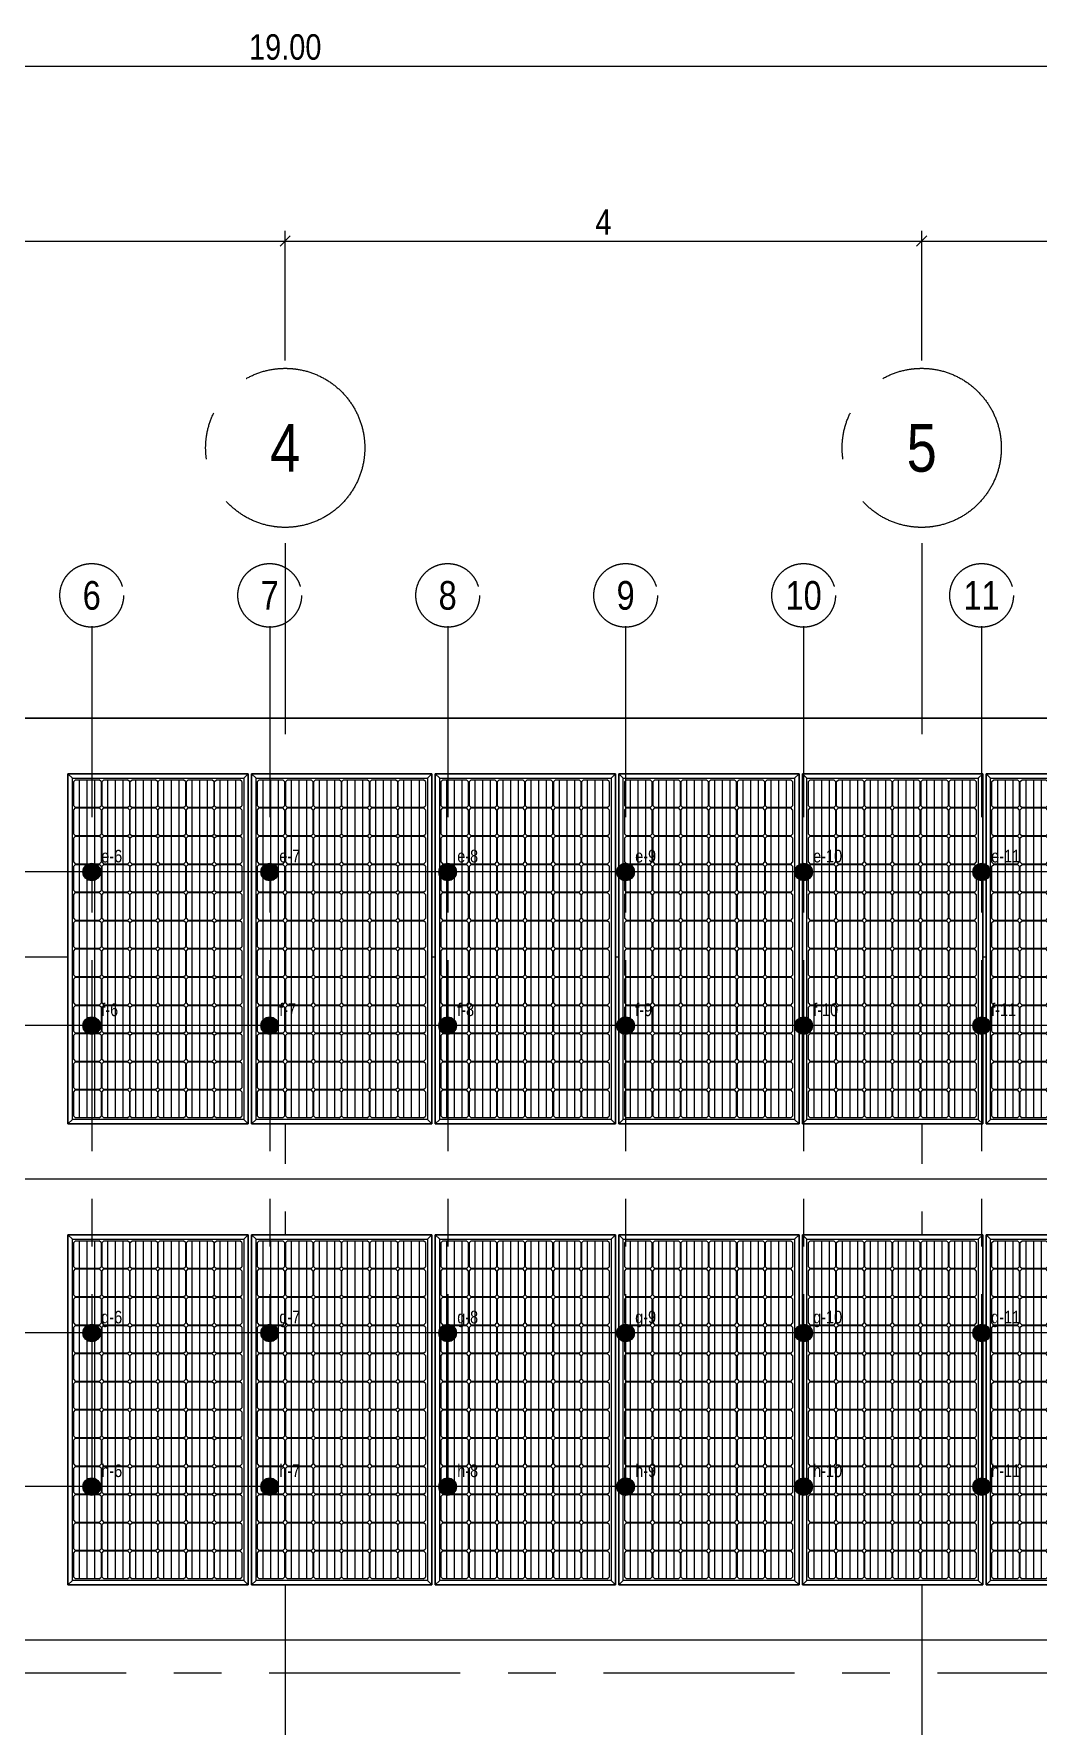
# Model space of a CAD drawing. Header units: millimetres. Extents: x -4302 to 21351, y -2227 to 20302.
# Drawn here: x 7920 to 14232, y 9665 to 20302 of the extents above; entities that cross this region are included whole.
import ezdxf
from ezdxf.enums import TextEntityAlignment as Align

# ---------------------------------------------------------------- set-up
doc = ezdxf.new("R2010")
doc.units = ezdxf.units.MM
doc.header["$LTSCALE"] = 100
doc.linetypes.add('CENTER', pattern=[21, 12, -3, 3, -3])
for name, color, linetype in [('G-ANNO-DIMS', 3, 'Continuous'), ('G-ANNO-TEXT', 7, 'Continuous'), ('G-GRID', 8, 'CENTER'), ('P-FOOT-HATC-N', 250, 'Continuous'), ('P-FOOT-N', 250, 'Continuous'), ('P-MODL-N', 150, 'Continuous'), ('P-RAIL-N', 2, 'Continuous'), ('S-ROOF-OTLN-E', 7, 'Continuous'), ('S-ROOF-PURL-E', 30, 'Continuous')]:
    doc.layers.add(name, color=color, linetype=linetype)
doc.styles.add('CORDIA', font='cordia.shx', dxfattribs={"width": 0.85})
doc.dimstyles.new('TC_160', dxfattribs={"dimtxt": 160, "dimasz": 96, "dimexe": 64, "dimexo": 0, "dimgap": 40, "dimtad": 1, "dimlfac": 0.001, "dimzin": 0, "dimdsep": 46, "dimtxsty": 'CORDIA', "dimtsz": 64, "dimcen": 0, "dimdle": 64, "dimadec": 0, "dimazin": 0, "dimtfac": 1, "dimtmove": 0, "dimatfit": 3, "dimfxl": 1, "dimtzin": 0, "dimarcsym": 0})
doc.dimstyles.new('TC_160_Z', dxfattribs={"dimtxt": 160, "dimasz": 96, "dimexe": 64, "dimexo": 0, "dimgap": 40, "dimtad": 1, "dimlfac": 0.001, "dimdsep": 46, "dimtxsty": 'CORDIA', "dimtsz": 64, "dimcen": 0, "dimdle": 64, "dimadec": 0, "dimazin": 0, "dimtfac": 1, "dimtmove": 0, "dimatfit": 3, "dimfxl": 1, "dimtzin": 0, "dimarcsym": 0})

# ---------------------------------------------------------------- blocks, each defined once
blk = doc.blocks.new('TK_MODULE_PLAN')
for p, q in [((0, 0), (0, 1956)), ((0, 1956), (992, 1956)), ((25, 1931), (0, 1956)), ((967, 1931), (992, 1956)), ((992, 1956), (992, 0)), ((25, 25), (25, 1931)), ((25, 1931), (967, 1931)), ((45.98, 1922.32), (35.98, 1912.32)), ((35.98, 1776.62), (35.98, 1912.32)), ((45.98, 1922.32), (175.59, 1922.32)), ((69.28, 1922.32), (69.28, 1766.62)), ((111.98, 1922.32), (111.98, 1766.62)), ((153.93, 1922.32), (153.93, 1766.62)), ((185.59, 1912.32), (175.59, 1922.32)), ((185.59, 1912.32), (185.59, 1776.62)), ((200.16, 1922.32), (190.16, 1912.32)), ((190.16, 1776.62), (190.16, 1912.32)), ((200.16, 1922.32), (329.77, 1922.32)), ((223.47, 1922.32), (223.47, 1766.62)), ((266.16, 1922.32), (266.16, 1766.62)), ((308.11, 1922.32), (308.11, 1766.62)), ((339.77, 1912.32), (329.77, 1922.32)), ((339.77, 1912.32), (339.77, 1776.62)), ((355.91, 1922.32), (345.91, 1912.32)), ((345.91, 1776.62), (345.91, 1912.32)), ((355.91, 1922.32), (485.53, 1922.32)), ((379.22, 1922.32), (379.22, 1766.62)), ((421.92, 1922.32), (421.92, 1766.62)), ((463.86, 1922.32), (463.86, 1766.62)), ((495.53, 1912.32), (485.53, 1922.32)), ((495.53, 1912.32), (495.53, 1776.62)), ((509.75, 1922.32), (499.75, 1912.32)), ((499.75, 1776.62), (499.75, 1912.32)), ((509.75, 1922.32), (639.36, 1922.32)), ((533.06, 1922.32), (533.06, 1766.62)), ((575.75, 1922.32), (575.75, 1766.62)), ((617.7, 1922.32), (617.7, 1766.62)), ((649.36, 1912.32), (639.36, 1922.32)), ((649.36, 1912.32), (649.36, 1776.62)), ((663.94, 1922.32), (653.94, 1912.32)), ((653.94, 1776.62), (653.94, 1912.32)), ((663.94, 1922.32), (793.55, 1922.32)), ((687.24, 1922.32), (687.24, 1766.62)), ((729.94, 1922.32), (729.94, 1766.62)), ((771.89, 1922.32), (771.89, 1766.62)), ((803.55, 1912.32), (793.55, 1922.32)), ((803.55, 1912.32), (803.55, 1776.62)), ((819.69, 1922.32), (809.69, 1912.32)), ((809.69, 1776.62), (809.69, 1912.32)), ((819.69, 1922.32), (949.3, 1922.32)), ((842.99, 1922.32), (842.99, 1766.62)), ((885.69, 1922.32), (885.69, 1766.62)), ((927.64, 1922.32), (927.64, 1766.62)), ((959.3, 1912.32), (949.3, 1922.32)), ((959.3, 1912.32), (959.3, 1776.62)), ((967, 1931), (967, 25)), ((35.98, 1776.62), (45.98, 1766.62)), ((185.59, 1776.62), (175.59, 1766.62)), ((190.16, 1776.62), (200.16, 1766.62)), ((339.77, 1776.62), (329.77, 1766.62)), ((345.91, 1776.62), (355.91, 1766.62)), ((495.53, 1776.62), (485.53, 1766.62)), ((499.75, 1776.62), (509.75, 1766.62)), ((649.36, 1776.62), (639.36, 1766.62)), ((653.94, 1776.62), (663.94, 1766.62)), ((803.55, 1776.62), (793.55, 1766.62)), ((809.69, 1776.62), (819.69, 1766.62)), ((959.3, 1776.62), (949.3, 1766.62)), ((45.98, 1764.76), (35.98, 1754.76)), ((35.98, 1619.05), (35.98, 1754.76)), ((175.59, 1766.62), (45.98, 1766.62)), ((45.98, 1764.76), (175.59, 1764.76)), ((69.28, 1764.76), (69.28, 1609.05)), ((111.98, 1764.76), (111.98, 1609.05)), ((153.93, 1764.76), (153.93, 1609.05)), ((185.59, 1754.76), (175.59, 1764.76)), ((185.59, 1754.76), (185.59, 1619.05)), ((200.16, 1764.76), (190.16, 1754.76)), ((190.16, 1619.05), (190.16, 1754.76)), ((329.77, 1766.62), (200.16, 1766.62)), ((200.16, 1764.76), (329.77, 1764.76)), ((223.47, 1764.76), (223.47, 1609.05)), ((266.16, 1764.76), (266.16, 1609.05)), ((308.11, 1764.76), (308.11, 1609.05)), ((339.77, 1754.76), (329.77, 1764.76)), ((339.77, 1754.76), (339.77, 1619.05)), ((355.91, 1764.76), (345.91, 1754.76)), ((345.91, 1619.05), (345.91, 1754.76)), ((485.53, 1766.62), (355.91, 1766.62)), ((355.91, 1764.76), (485.53, 1764.76)), ((379.22, 1764.76), (379.22, 1609.05)), ((421.92, 1764.76), (421.92, 1609.05)), ((463.86, 1764.76), (463.86, 1609.05)), ((495.53, 1754.76), (485.53, 1764.76)), ((495.53, 1754.76), (495.53, 1619.05)), ((509.75, 1764.76), (499.75, 1754.76)), ((499.75, 1619.05), (499.75, 1754.76)), ((639.36, 1766.62), (509.75, 1766.62)), ((509.75, 1764.76), (639.36, 1764.76)), ((533.06, 1764.76), (533.06, 1609.05)), ((575.75, 1764.76), (575.75, 1609.05)), ((617.7, 1764.76), (617.7, 1609.05)), ((649.36, 1754.76), (639.36, 1764.76)), ((649.36, 1754.76), (649.36, 1619.05)), ((663.94, 1764.76), (653.94, 1754.76)), ((653.94, 1619.05), (653.94, 1754.76)), ((793.55, 1766.62), (663.94, 1766.62)), ((663.94, 1764.76), (793.55, 1764.76)), ((687.24, 1764.76), (687.24, 1609.05)), ((729.94, 1764.76), (729.94, 1609.05)), ((771.89, 1764.76), (771.89, 1609.05)), ((803.55, 1754.76), (793.55, 1764.76)), ((803.55, 1754.76), (803.55, 1619.05)), ((819.69, 1764.76), (809.69, 1754.76)), ((809.69, 1619.05), (809.69, 1754.76)), ((949.3, 1766.62), (819.69, 1766.62)), ((819.69, 1764.76), (949.3, 1764.76)), ((842.99, 1764.76), (842.99, 1609.05)), ((885.69, 1764.76), (885.69, 1609.05)), ((927.64, 1764.76), (927.64, 1609.05)), ((959.3, 1754.76), (949.3, 1764.76)), ((959.3, 1754.76), (959.3, 1619.05)), ((35.98, 1619.05), (45.98, 1609.05)), ((45.98, 1607.19), (35.98, 1597.19)), ((35.98, 1461.49), (35.98, 1597.19)), ((175.59, 1609.05), (45.98, 1609.05)), ((45.98, 1607.19), (175.59, 1607.19)), ((69.28, 1607.19), (69.28, 1451.49)), ((111.98, 1607.19), (111.98, 1451.49)), ((153.93, 1607.19), (153.93, 1451.49)), ((185.59, 1619.05), (175.59, 1609.05)), ((185.59, 1597.19), (175.59, 1607.19)), ((185.59, 1597.19), (185.59, 1461.49)), ((190.16, 1619.05), (200.16, 1609.05)), ((200.16, 1607.19), (190.16, 1597.19)), ((190.16, 1461.49), (190.16, 1597.19)), ((329.77, 1609.05), (200.16, 1609.05)), ((200.16, 1607.19), (329.77, 1607.19)), ((223.47, 1607.19), (223.47, 1451.49)), ((266.16, 1607.19), (266.16, 1451.49)), ((308.11, 1607.19), (308.11, 1451.49)), ((339.77, 1619.05), (329.77, 1609.05)), ((339.77, 1597.19), (329.77, 1607.19)), ((339.77, 1597.19), (339.77, 1461.49)), ((345.91, 1619.05), (355.91, 1609.05)), ((355.91, 1607.19), (345.91, 1597.19)), ((345.91, 1461.49), (345.91, 1597.19)), ((485.53, 1609.05), (355.91, 1609.05)), ((355.91, 1607.19), (485.53, 1607.19)), ((379.22, 1607.19), (379.22, 1451.49)), ((421.92, 1607.19), (421.92, 1451.49)), ((463.86, 1607.19), (463.86, 1451.49)), ((495.53, 1619.05), (485.53, 1609.05)), ((495.53, 1597.19), (485.53, 1607.19)), ((495.53, 1597.19), (495.53, 1461.49)), ((499.75, 1619.05), (509.75, 1609.05)), ((509.75, 1607.19), (499.75, 1597.19)), ((499.75, 1461.49), (499.75, 1597.19)), ((639.36, 1609.05), (509.75, 1609.05)), ((509.75, 1607.19), (639.36, 1607.19)), ((533.06, 1607.19), (533.06, 1451.49)), ((575.75, 1607.19), (575.75, 1451.49)), ((617.7, 1607.19), (617.7, 1451.49)), ((649.36, 1619.05), (639.36, 1609.05)), ((649.36, 1597.19), (639.36, 1607.19)), ((649.36, 1597.19), (649.36, 1461.49)), ((653.94, 1619.05), (663.94, 1609.05)), ((663.94, 1607.19), (653.94, 1597.19)), ((653.94, 1461.49), (653.94, 1597.19)), ((793.55, 1609.05), (663.94, 1609.05)), ((663.94, 1607.19), (793.55, 1607.19)), ((687.24, 1607.19), (687.24, 1451.49)), ((729.94, 1607.19), (729.94, 1451.49)), ((771.89, 1607.19), (771.89, 1451.49)), ((803.55, 1619.05), (793.55, 1609.05)), ((803.55, 1597.19), (793.55, 1607.19)), ((803.55, 1597.19), (803.55, 1461.49)), ((809.69, 1619.05), (819.69, 1609.05)), ((819.69, 1607.19), (809.69, 1597.19)), ((809.69, 1461.49), (809.69, 1597.19)), ((949.3, 1609.05), (819.69, 1609.05)), ((819.69, 1607.19), (949.3, 1607.19)), ((842.99, 1607.19), (842.99, 1451.49)), ((885.69, 1607.19), (885.69, 1451.49)), ((927.64, 1607.19), (927.64, 1451.49)), ((959.3, 1619.05), (949.3, 1609.05)), ((959.3, 1597.19), (949.3, 1607.19)), ((959.3, 1597.19), (959.3, 1461.49)), ((35.98, 1461.49), (45.98, 1451.49)), ((45.98, 1449.62), (35.98, 1439.62)), ((35.98, 1303.92), (35.98, 1439.62)), ((175.59, 1451.49), (45.98, 1451.49)), ((45.98, 1449.62), (175.59, 1449.62)), ((69.28, 1449.62), (69.28, 1293.92)), ((111.98, 1449.62), (111.98, 1293.92)), ((153.93, 1449.62), (153.93, 1293.92)), ((185.59, 1461.49), (175.59, 1451.49)), ((185.59, 1439.62), (175.59, 1449.62)), ((185.59, 1439.62), (185.59, 1303.92)), ((190.16, 1461.49), (200.16, 1451.49)), ((200.16, 1449.62), (190.16, 1439.62)), ((190.16, 1303.92), (190.16, 1439.62)), ((329.77, 1451.49), (200.16, 1451.49)), ((200.16, 1449.62), (329.77, 1449.62)), ((223.47, 1449.62), (223.47, 1293.92)), ((266.16, 1449.62), (266.16, 1293.92)), ((308.11, 1449.62), (308.11, 1293.92)), ((339.77, 1461.49), (329.77, 1451.49)), ((339.77, 1439.62), (329.77, 1449.62)), ((339.77, 1439.62), (339.77, 1303.92)), ((345.91, 1461.49), (355.91, 1451.49)), ((355.91, 1449.62), (345.91, 1439.62)), ((345.91, 1303.92), (345.91, 1439.62)), ((485.53, 1451.49), (355.91, 1451.49)), ((355.91, 1449.62), (485.53, 1449.62)), ((379.22, 1449.62), (379.22, 1293.92)), ((421.92, 1449.62), (421.92, 1293.92)), ((463.86, 1449.62), (463.86, 1293.92)), ((495.53, 1461.49), (485.53, 1451.49)), ((495.53, 1439.62), (485.53, 1449.62)), ((495.53, 1439.62), (495.53, 1303.92)), ((499.75, 1461.49), (509.75, 1451.49)), ((509.75, 1449.62), (499.75, 1439.62)), ((499.75, 1303.92), (499.75, 1439.62)), ((639.36, 1451.49), (509.75, 1451.49)), ((509.75, 1449.62), (639.36, 1449.62)), ((533.06, 1449.62), (533.06, 1293.92)), ((575.75, 1449.62), (575.75, 1293.92)), ((617.7, 1449.62), (617.7, 1293.92)), ((649.36, 1461.49), (639.36, 1451.49)), ((649.36, 1439.62), (639.36, 1449.62)), ((649.36, 1439.62), (649.36, 1303.92)), ((653.94, 1461.49), (663.94, 1451.49)), ((663.94, 1449.62), (653.94, 1439.62)), ((653.94, 1303.92), (653.94, 1439.62)), ((793.55, 1451.49), (663.94, 1451.49)), ((663.94, 1449.62), (793.55, 1449.62)), ((687.24, 1449.62), (687.24, 1293.92)), ((729.94, 1449.62), (729.94, 1293.92)), ((771.89, 1449.62), (771.89, 1293.92)), ((803.55, 1461.49), (793.55, 1451.49)), ((803.55, 1439.62), (793.55, 1449.62)), ((803.55, 1439.62), (803.55, 1303.92)), ((809.69, 1461.49), (819.69, 1451.49)), ((819.69, 1449.62), (809.69, 1439.62)), ((809.69, 1303.92), (809.69, 1439.62)), ((949.3, 1451.49), (819.69, 1451.49)), ((819.69, 1449.62), (949.3, 1449.62)), ((842.99, 1449.62), (842.99, 1293.92)), ((885.69, 1449.62), (885.69, 1293.92)), ((927.64, 1449.62), (927.64, 1293.92)), ((959.3, 1461.49), (949.3, 1451.49)), ((959.3, 1439.62), (949.3, 1449.62)), ((959.3, 1439.62), (959.3, 1303.92)), ((35.98, 1303.92), (45.98, 1293.92)), ((185.59, 1303.92), (175.59, 1293.92)), ((190.16, 1303.92), (200.16, 1293.92)), ((339.77, 1303.92), (329.77, 1293.92)), ((345.91, 1303.92), (355.91, 1293.92)), ((495.53, 1303.92), (485.53, 1293.92)), ((499.75, 1303.92), (509.75, 1293.92)), ((649.36, 1303.92), (639.36, 1293.92)), ((653.94, 1303.92), (663.94, 1293.92)), ((803.55, 1303.92), (793.55, 1293.92)), ((809.69, 1303.92), (819.69, 1293.92)), ((959.3, 1303.92), (949.3, 1293.92)), ((45.98, 1292.06), (35.98, 1282.06)), ((35.98, 1146.35), (35.98, 1282.06)), ((175.59, 1293.92), (45.98, 1293.92)), ((45.98, 1292.06), (175.59, 1292.06)), ((69.28, 1292.06), (69.28, 1136.35)), ((111.98, 1292.06), (111.98, 1136.35)), ((153.93, 1292.06), (153.93, 1136.35)), ((185.59, 1282.06), (175.59, 1292.06)), ((185.59, 1282.06), (185.59, 1146.35)), ((200.16, 1292.06), (190.16, 1282.06)), ((190.16, 1146.35), (190.16, 1282.06)), ((329.77, 1293.92), (200.16, 1293.92)), ((200.16, 1292.06), (329.77, 1292.06)), ((223.47, 1292.06), (223.47, 1136.35)), ((266.16, 1292.06), (266.16, 1136.35)), ((308.11, 1292.06), (308.11, 1136.35)), ((339.77, 1282.06), (329.77, 1292.06)), ((339.77, 1282.06), (339.77, 1146.35)), ((355.91, 1292.06), (345.91, 1282.06)), ((345.91, 1146.35), (345.91, 1282.06)), ((485.53, 1293.92), (355.91, 1293.92)), ((355.91, 1292.06), (485.53, 1292.06)), ((379.22, 1292.06), (379.22, 1136.35)), ((421.92, 1292.06), (421.92, 1136.35)), ((463.86, 1292.06), (463.86, 1136.35)), ((495.53, 1282.06), (485.53, 1292.06)), ((495.53, 1282.06), (495.53, 1146.35)), ((509.75, 1292.06), (499.75, 1282.06)), ((499.75, 1146.35), (499.75, 1282.06)), ((639.36, 1293.92), (509.75, 1293.92)), ((509.75, 1292.06), (639.36, 1292.06)), ((533.06, 1292.06), (533.06, 1136.35)), ((575.75, 1292.06), (575.75, 1136.35)), ((617.7, 1292.06), (617.7, 1136.35)), ((649.36, 1282.06), (639.36, 1292.06)), ((649.36, 1282.06), (649.36, 1146.35)), ((663.94, 1292.06), (653.94, 1282.06)), ((653.94, 1146.35), (653.94, 1282.06)), ((793.55, 1293.92), (663.94, 1293.92)), ((663.94, 1292.06), (793.55, 1292.06)), ((687.24, 1292.06), (687.24, 1136.35)), ((729.94, 1292.06), (729.94, 1136.35)), ((771.89, 1292.06), (771.89, 1136.35)), ((803.55, 1282.06), (793.55, 1292.06)), ((803.55, 1282.06), (803.55, 1146.35)), ((819.69, 1292.06), (809.69, 1282.06)), ((809.69, 1146.35), (809.69, 1282.06)), ((949.3, 1293.92), (819.69, 1293.92)), ((819.69, 1292.06), (949.3, 1292.06)), ((842.99, 1292.06), (842.99, 1136.35)), ((885.69, 1292.06), (885.69, 1136.35)), ((927.64, 1292.06), (927.64, 1136.35)), ((959.3, 1282.06), (949.3, 1292.06)), ((959.3, 1282.06), (959.3, 1146.35)), ((35.98, 1146.35), (45.98, 1136.35)), ((45.98, 1134.49), (35.98, 1124.49)), ((35.98, 988.79), (35.98, 1124.49)), ((175.59, 1136.35), (45.98, 1136.35)), ((45.98, 1134.49), (175.59, 1134.49)), ((69.28, 1134.49), (69.28, 978.79)), ((111.98, 1134.49), (111.98, 978.79)), ((153.93, 1134.49), (153.93, 978.79)), ((185.59, 1146.35), (175.59, 1136.35)), ((185.59, 1124.49), (175.59, 1134.49)), ((185.59, 1124.49), (185.59, 988.79)), ((190.16, 1146.35), (200.16, 1136.35)), ((200.16, 1134.49), (190.16, 1124.49)), ((190.16, 988.79), (190.16, 1124.49)), ((329.77, 1136.35), (200.16, 1136.35)), ((200.16, 1134.49), (329.77, 1134.49)), ((223.47, 1134.49), (223.47, 978.79)), ((266.16, 1134.49), (266.16, 978.79)), ((308.11, 1134.49), (308.11, 978.79)), ((339.77, 1146.35), (329.77, 1136.35)), ((339.77, 1124.49), (329.77, 1134.49)), ((339.77, 1124.49), (339.77, 988.79)), ((345.91, 1146.35), (355.91, 1136.35)), ((355.91, 1134.49), (345.91, 1124.49)), ((345.91, 988.79), (345.91, 1124.49)), ((485.53, 1136.35), (355.91, 1136.35)), ((355.91, 1134.49), (485.53, 1134.49)), ((379.22, 1134.49), (379.22, 978.79)), ((421.92, 1134.49), (421.92, 978.79)), ((463.86, 1134.49), (463.86, 978.79)), ((495.53, 1146.35), (485.53, 1136.35)), ((495.53, 1124.49), (485.53, 1134.49)), ((495.53, 1124.49), (495.53, 988.79)), ((499.75, 1146.35), (509.75, 1136.35)), ((509.75, 1134.49), (499.75, 1124.49)), ((499.75, 988.79), (499.75, 1124.49)), ((639.36, 1136.35), (509.75, 1136.35)), ((509.75, 1134.49), (639.36, 1134.49)), ((533.06, 1134.49), (533.06, 978.79)), ((575.75, 1134.49), (575.75, 978.79)), ((617.7, 1134.49), (617.7, 978.79)), ((649.36, 1146.35), (639.36, 1136.35)), ((649.36, 1124.49), (639.36, 1134.49)), ((649.36, 1124.49), (649.36, 988.79)), ((653.94, 1146.35), (663.94, 1136.35)), ((663.94, 1134.49), (653.94, 1124.49)), ((653.94, 988.79), (653.94, 1124.49)), ((793.55, 1136.35), (663.94, 1136.35)), ((663.94, 1134.49), (793.55, 1134.49)), ((687.24, 1134.49), (687.24, 978.79)), ((729.94, 1134.49), (729.94, 978.79)), ((771.89, 1134.49), (771.89, 978.79)), ((803.55, 1146.35), (793.55, 1136.35)), ((803.55, 1124.49), (793.55, 1134.49)), ((803.55, 1124.49), (803.55, 988.79)), ((809.69, 1146.35), (819.69, 1136.35)), ((819.69, 1134.49), (809.69, 1124.49)), ((809.69, 988.79), (809.69, 1124.49)), ((949.3, 1136.35), (819.69, 1136.35)), ((819.69, 1134.49), (949.3, 1134.49)), ((842.99, 1134.49), (842.99, 978.79)), ((885.69, 1134.49), (885.69, 978.79)), ((927.64, 1134.49), (927.64, 978.79)), ((959.3, 1146.35), (949.3, 1136.35)), ((959.3, 1124.49), (949.3, 1134.49)), ((959.3, 1124.49), (959.3, 988.79)), ((35.98, 988.79), (45.98, 978.79)), ((45.98, 976.93), (35.98, 966.93)), ((35.98, 831.22), (35.98, 966.93)), ((175.59, 978.79), (45.98, 978.79)), ((45.98, 976.93), (175.59, 976.93)), ((69.28, 976.93), (69.28, 821.22)), ((111.98, 976.93), (111.98, 821.22)), ((153.93, 976.93), (153.93, 821.22)), ((185.59, 988.79), (175.59, 978.79)), ((185.59, 966.93), (175.59, 976.93)), ((185.59, 966.93), (185.59, 831.22)), ((190.16, 988.79), (200.16, 978.79)), ((200.16, 976.93), (190.16, 966.93)), ((190.16, 831.22), (190.16, 966.93)), ((329.77, 978.79), (200.16, 978.79)), ((200.16, 976.93), (329.77, 976.93)), ((223.47, 976.93), (223.47, 821.22)), ((266.16, 976.93), (266.16, 821.22)), ((308.11, 976.93), (308.11, 821.22)), ((339.77, 988.79), (329.77, 978.79)), ((339.77, 966.93), (329.77, 976.93)), ((339.77, 966.93), (339.77, 831.22)), ((345.91, 988.79), (355.91, 978.79)), ((355.91, 976.93), (345.91, 966.93)), ((345.91, 831.22), (345.91, 966.93)), ((485.53, 978.79), (355.91, 978.79)), ((355.91, 976.93), (485.53, 976.93)), ((379.22, 976.93), (379.22, 821.22)), ((421.92, 976.93), (421.92, 821.22)), ((463.86, 976.93), (463.86, 821.22)), ((495.53, 988.79), (485.53, 978.79)), ((495.53, 966.93), (485.53, 976.93)), ((495.53, 966.93), (495.53, 831.22)), ((499.75, 988.79), (509.75, 978.79)), ((509.75, 976.93), (499.75, 966.93)), ((499.75, 831.22), (499.75, 966.93)), ((639.36, 978.79), (509.75, 978.79)), ((509.75, 976.93), (639.36, 976.93)), ((533.06, 976.93), (533.06, 821.22)), ((575.75, 976.93), (575.75, 821.22)), ((617.7, 976.93), (617.7, 821.22)), ((649.36, 988.79), (639.36, 978.79)), ((649.36, 966.93), (639.36, 976.93)), ((649.36, 966.93), (649.36, 831.22)), ((653.94, 988.79), (663.94, 978.79)), ((663.94, 976.93), (653.94, 966.93)), ((653.94, 831.22), (653.94, 966.93)), ((793.55, 978.79), (663.94, 978.79)), ((663.94, 976.93), (793.55, 976.93)), ((687.24, 976.93), (687.24, 821.22)), ((729.94, 976.93), (729.94, 821.22)), ((771.89, 976.93), (771.89, 821.22)), ((803.55, 988.79), (793.55, 978.79)), ((803.55, 966.93), (793.55, 976.93)), ((803.55, 966.93), (803.55, 831.22)), ((809.69, 988.79), (819.69, 978.79)), ((819.69, 976.93), (809.69, 966.93)), ((809.69, 831.22), (809.69, 966.93)), ((949.3, 978.79), (819.69, 978.79)), ((819.69, 976.93), (949.3, 976.93)), ((842.99, 976.93), (842.99, 821.22)), ((885.69, 976.93), (885.69, 821.22)), ((927.64, 976.93), (927.64, 821.22)), ((959.3, 988.79), (949.3, 978.79)), ((959.3, 966.93), (949.3, 976.93)), ((959.3, 966.93), (959.3, 831.22)), ((35.98, 831.22), (45.98, 821.22)), ((45.98, 819.36), (35.98, 809.36)), ((35.98, 673.66), (35.98, 809.36)), ((175.59, 821.22), (45.98, 821.22)), ((45.98, 819.36), (175.59, 819.36)), ((69.28, 819.36), (69.28, 663.66)), ((111.98, 819.36), (111.98, 663.66)), ((153.93, 819.36), (153.93, 663.66)), ((185.59, 831.22), (175.59, 821.22)), ((185.59, 809.36), (175.59, 819.36)), ((185.59, 809.36), (185.59, 673.66)), ((190.16, 831.22), (200.16, 821.22)), ((200.16, 819.36), (190.16, 809.36)), ((190.16, 673.66), (190.16, 809.36)), ((329.77, 821.22), (200.16, 821.22)), ((200.16, 819.36), (329.77, 819.36)), ((223.47, 819.36), (223.47, 663.66)), ((266.16, 819.36), (266.16, 663.66)), ((308.11, 819.36), (308.11, 663.66)), ((339.77, 831.22), (329.77, 821.22)), ((339.77, 809.36), (329.77, 819.36)), ((339.77, 809.36), (339.77, 673.66)), ((345.91, 831.22), (355.91, 821.22)), ((355.91, 819.36), (345.91, 809.36)), ((345.91, 673.66), (345.91, 809.36)), ((485.53, 821.22), (355.91, 821.22)), ((355.91, 819.36), (485.53, 819.36)), ((379.22, 819.36), (379.22, 663.66)), ((421.92, 819.36), (421.92, 663.66)), ((463.86, 819.36), (463.86, 663.66)), ((495.53, 831.22), (485.53, 821.22)), ((495.53, 809.36), (485.53, 819.36)), ((495.53, 809.36), (495.53, 673.66)), ((499.75, 831.22), (509.75, 821.22)), ((509.75, 819.36), (499.75, 809.36)), ((499.75, 673.66), (499.75, 809.36)), ((639.36, 821.22), (509.75, 821.22)), ((509.75, 819.36), (639.36, 819.36)), ((533.06, 819.36), (533.06, 663.66)), ((575.75, 819.36), (575.75, 663.66)), ((617.7, 819.36), (617.7, 663.66)), ((649.36, 831.22), (639.36, 821.22)), ((649.36, 809.36), (639.36, 819.36)), ((649.36, 809.36), (649.36, 673.66)), ((653.94, 831.22), (663.94, 821.22)), ((663.94, 819.36), (653.94, 809.36)), ((653.94, 673.66), (653.94, 809.36)), ((793.55, 821.22), (663.94, 821.22)), ((663.94, 819.36), (793.55, 819.36)), ((687.24, 819.36), (687.24, 663.66)), ((729.94, 819.36), (729.94, 663.66)), ((771.89, 819.36), (771.89, 663.66)), ((803.55, 831.22), (793.55, 821.22)), ((803.55, 809.36), (793.55, 819.36)), ((803.55, 809.36), (803.55, 673.66)), ((809.69, 831.22), (819.69, 821.22)), ((819.69, 819.36), (809.69, 809.36)), ((809.69, 673.66), (809.69, 809.36)), ((949.3, 821.22), (819.69, 821.22)), ((819.69, 819.36), (949.3, 819.36)), ((842.99, 819.36), (842.99, 663.66)), ((885.69, 819.36), (885.69, 663.66)), ((927.64, 819.36), (927.64, 663.66)), ((959.3, 831.22), (949.3, 821.22)), ((959.3, 809.36), (949.3, 819.36)), ((959.3, 809.36), (959.3, 673.66)), ((35.98, 673.66), (45.98, 663.66)), ((45.98, 661.79), (35.98, 651.79)), ((35.98, 516.09), (35.98, 651.79)), ((175.59, 663.66), (45.98, 663.66)), ((45.98, 661.79), (175.59, 661.79)), ((69.28, 661.79), (69.28, 506.09)), ((111.98, 661.79), (111.98, 506.09)), ((153.93, 661.79), (153.93, 506.09)), ((185.59, 673.66), (175.59, 663.66)), ((185.59, 651.79), (175.59, 661.79)), ((185.59, 651.79), (185.59, 516.09)), ((190.16, 673.66), (200.16, 663.66)), ((200.16, 661.79), (190.16, 651.79)), ((190.16, 516.09), (190.16, 651.79)), ((329.77, 663.66), (200.16, 663.66)), ((200.16, 661.79), (329.77, 661.79)), ((223.47, 661.79), (223.47, 506.09)), ((266.16, 661.79), (266.16, 506.09)), ((308.11, 661.79), (308.11, 506.09)), ((339.77, 673.66), (329.77, 663.66)), ((339.77, 651.79), (329.77, 661.79)), ((339.77, 651.79), (339.77, 516.09)), ((345.91, 673.66), (355.91, 663.66)), ((355.91, 661.79), (345.91, 651.79)), ((345.91, 516.09), (345.91, 651.79)), ((485.53, 663.66), (355.91, 663.66)), ((355.91, 661.79), (485.53, 661.79)), ((379.22, 661.79), (379.22, 506.09)), ((421.92, 661.79), (421.92, 506.09)), ((463.86, 661.79), (463.86, 506.09)), ((495.53, 673.66), (485.53, 663.66)), ((495.53, 651.79), (485.53, 661.79)), ((495.53, 651.79), (495.53, 516.09)), ((499.75, 673.66), (509.75, 663.66)), ((509.75, 661.79), (499.75, 651.79)), ((499.75, 516.09), (499.75, 651.79)), ((639.36, 663.66), (509.75, 663.66)), ((509.75, 661.79), (639.36, 661.79)), ((533.06, 661.79), (533.06, 506.09)), ((575.75, 661.79), (575.75, 506.09)), ((617.7, 661.79), (617.7, 506.09)), ((649.36, 673.66), (639.36, 663.66)), ((649.36, 651.79), (639.36, 661.79)), ((649.36, 651.79), (649.36, 516.09)), ((653.94, 673.66), (663.94, 663.66)), ((663.94, 661.79), (653.94, 651.79)), ((653.94, 516.09), (653.94, 651.79)), ((793.55, 663.66), (663.94, 663.66)), ((663.94, 661.79), (793.55, 661.79)), ((687.24, 661.79), (687.24, 506.09)), ((729.94, 661.79), (729.94, 506.09)), ((771.89, 661.79), (771.89, 506.09)), ((803.55, 673.66), (793.55, 663.66)), ((803.55, 651.79), (793.55, 661.79)), ((803.55, 651.79), (803.55, 516.09)), ((809.69, 673.66), (819.69, 663.66)), ((819.69, 661.79), (809.69, 651.79)), ((809.69, 516.09), (809.69, 651.79)), ((949.3, 663.66), (819.69, 663.66)), ((819.69, 661.79), (949.3, 661.79)), ((842.99, 661.79), (842.99, 506.09)), ((885.69, 661.79), (885.69, 506.09)), ((927.64, 661.79), (927.64, 506.09)), ((959.3, 673.66), (949.3, 663.66)), ((959.3, 651.79), (949.3, 661.79)), ((959.3, 651.79), (959.3, 516.09)), ((35.98, 516.09), (45.98, 506.09)), ((45.98, 504.23), (35.98, 494.23)), ((35.98, 358.52), (35.98, 494.23)), ((175.59, 506.09), (45.98, 506.09)), ((45.98, 504.23), (175.59, 504.23)), ((69.28, 504.23), (69.28, 348.52)), ((111.98, 504.23), (111.98, 348.52)), ((153.93, 504.23), (153.93, 348.52)), ((185.59, 516.09), (175.59, 506.09)), ((185.59, 494.23), (175.59, 504.23)), ((185.59, 494.23), (185.59, 358.52)), ((190.16, 516.09), (200.16, 506.09)), ((200.16, 504.23), (190.16, 494.23)), ((190.16, 358.52), (190.16, 494.23)), ((329.77, 506.09), (200.16, 506.09)), ((200.16, 504.23), (329.77, 504.23)), ((223.47, 504.23), (223.47, 348.52)), ((266.16, 504.23), (266.16, 348.52)), ((308.11, 504.23), (308.11, 348.52)), ((339.77, 516.09), (329.77, 506.09)), ((339.77, 494.23), (329.77, 504.23)), ((339.77, 494.23), (339.77, 358.52)), ((345.91, 516.09), (355.91, 506.09)), ((355.91, 504.23), (345.91, 494.23)), ((345.91, 358.52), (345.91, 494.23)), ((485.53, 506.09), (355.91, 506.09)), ((355.91, 504.23), (485.53, 504.23)), ((379.22, 504.23), (379.22, 348.52)), ((421.92, 504.23), (421.92, 348.52)), ((463.86, 504.23), (463.86, 348.52)), ((495.53, 516.09), (485.53, 506.09)), ((495.53, 494.23), (485.53, 504.23)), ((495.53, 494.23), (495.53, 358.52)), ((499.75, 516.09), (509.75, 506.09)), ((509.75, 504.23), (499.75, 494.23)), ((499.75, 358.52), (499.75, 494.23)), ((639.36, 506.09), (509.75, 506.09)), ((509.75, 504.23), (639.36, 504.23)), ((533.06, 504.23), (533.06, 348.52)), ((575.75, 504.23), (575.75, 348.52)), ((617.7, 504.23), (617.7, 348.52)), ((649.36, 516.09), (639.36, 506.09)), ((649.36, 494.23), (639.36, 504.23)), ((649.36, 494.23), (649.36, 358.52)), ((653.94, 516.09), (663.94, 506.09)), ((663.94, 504.23), (653.94, 494.23)), ((653.94, 358.52), (653.94, 494.23)), ((793.55, 506.09), (663.94, 506.09)), ((663.94, 504.23), (793.55, 504.23)), ((687.24, 504.23), (687.24, 348.52)), ((729.94, 504.23), (729.94, 348.52)), ((771.89, 504.23), (771.89, 348.52)), ((803.55, 516.09), (793.55, 506.09)), ((803.55, 494.23), (793.55, 504.23)), ((803.55, 494.23), (803.55, 358.52)), ((809.69, 516.09), (819.69, 506.09)), ((819.69, 504.23), (809.69, 494.23)), ((809.69, 358.52), (809.69, 494.23)), ((949.3, 506.09), (819.69, 506.09)), ((819.69, 504.23), (949.3, 504.23)), ((842.99, 504.23), (842.99, 348.52)), ((885.69, 504.23), (885.69, 348.52)), ((927.64, 504.23), (927.64, 348.52)), ((959.3, 516.09), (949.3, 506.09)), ((959.3, 494.23), (949.3, 504.23)), ((959.3, 494.23), (959.3, 358.52)), ((35.98, 358.52), (45.98, 348.52)), ((45.98, 346.66), (35.98, 336.66)), ((35.98, 200.96), (35.98, 336.66)), ((175.59, 348.52), (45.98, 348.52)), ((45.98, 346.66), (175.59, 346.66)), ((69.28, 346.66), (69.28, 190.96)), ((111.98, 346.66), (111.98, 190.96)), ((153.93, 346.66), (153.93, 190.96)), ((185.59, 358.52), (175.59, 348.52)), ((185.59, 336.66), (175.59, 346.66)), ((185.59, 336.66), (185.59, 200.96)), ((190.16, 358.52), (200.16, 348.52)), ((200.16, 346.66), (190.16, 336.66)), ((190.16, 200.96), (190.16, 336.66)), ((329.77, 348.52), (200.16, 348.52)), ((200.16, 346.66), (329.77, 346.66)), ((223.47, 346.66), (223.47, 190.96)), ((266.16, 346.66), (266.16, 190.96)), ((308.11, 346.66), (308.11, 190.96)), ((339.77, 358.52), (329.77, 348.52)), ((339.77, 336.66), (329.77, 346.66)), ((339.77, 336.66), (339.77, 200.96)), ((345.91, 358.52), (355.91, 348.52)), ((355.91, 346.66), (345.91, 336.66)), ((345.91, 200.96), (345.91, 336.66)), ((485.53, 348.52), (355.91, 348.52)), ((355.91, 346.66), (485.53, 346.66)), ((379.22, 346.66), (379.22, 190.96)), ((421.92, 346.66), (421.92, 190.96)), ((463.86, 346.66), (463.86, 190.96)), ((495.53, 358.52), (485.53, 348.52)), ((495.53, 336.66), (485.53, 346.66)), ((495.53, 336.66), (495.53, 200.96)), ((499.75, 358.52), (509.75, 348.52)), ((509.75, 346.66), (499.75, 336.66)), ((499.75, 200.96), (499.75, 336.66)), ((639.36, 348.52), (509.75, 348.52)), ((509.75, 346.66), (639.36, 346.66)), ((533.06, 346.66), (533.06, 190.96)), ((575.75, 346.66), (575.75, 190.96)), ((617.7, 346.66), (617.7, 190.96)), ((649.36, 358.52), (639.36, 348.52)), ((649.36, 336.66), (639.36, 346.66)), ((649.36, 336.66), (649.36, 200.96)), ((653.94, 358.52), (663.94, 348.52)), ((663.94, 346.66), (653.94, 336.66)), ((653.94, 200.96), (653.94, 336.66)), ((793.55, 348.52), (663.94, 348.52)), ((663.94, 346.66), (793.55, 346.66)), ((687.24, 346.66), (687.24, 190.96)), ((729.94, 346.66), (729.94, 190.96)), ((771.89, 346.66), (771.89, 190.96)), ((803.55, 358.52), (793.55, 348.52)), ((803.55, 336.66), (793.55, 346.66)), ((803.55, 336.66), (803.55, 200.96)), ((809.69, 358.52), (819.69, 348.52)), ((819.69, 346.66), (809.69, 336.66)), ((809.69, 200.96), (809.69, 336.66)), ((949.3, 348.52), (819.69, 348.52)), ((819.69, 346.66), (949.3, 346.66)), ((842.99, 346.66), (842.99, 190.96)), ((885.69, 346.66), (885.69, 190.96)), ((927.64, 346.66), (927.64, 190.96)), ((959.3, 358.52), (949.3, 348.52)), ((959.3, 336.66), (949.3, 346.66)), ((959.3, 336.66), (959.3, 200.96)), ((35.98, 200.96), (45.98, 190.96)), ((45.98, 189.09), (35.98, 179.09)), ((175.59, 190.96), (45.98, 190.96)), ((45.98, 189.09), (175.59, 189.09)), ((69.28, 189.09), (69.28, 33.39)), ((111.98, 189.09), (111.98, 33.39)), ((153.93, 189.09), (153.93, 33.39)), ((185.59, 200.96), (175.59, 190.96)), ((185.59, 179.09), (175.59, 189.09)), ((190.16, 200.96), (200.16, 190.96)), ((200.16, 189.09), (190.16, 179.09)), ((329.77, 190.96), (200.16, 190.96)), ((200.16, 189.09), (329.77, 189.09)), ((223.47, 189.09), (223.47, 33.39)), ((266.16, 189.09), (266.16, 33.39)), ((308.11, 189.09), (308.11, 33.39)), ((339.77, 200.96), (329.77, 190.96)), ((339.77, 179.09), (329.77, 189.09)), ((345.91, 200.96), (355.91, 190.96)), ((355.91, 189.09), (345.91, 179.09)), ((485.53, 190.96), (355.91, 190.96)), ((355.91, 189.09), (485.53, 189.09)), ((379.22, 189.09), (379.22, 33.39)), ((421.92, 189.09), (421.92, 33.39)), ((463.86, 189.09), (463.86, 33.39)), ((495.53, 200.96), (485.53, 190.96)), ((495.53, 179.09), (485.53, 189.09)), ((499.75, 200.96), (509.75, 190.96)), ((509.75, 189.09), (499.75, 179.09)), ((639.36, 190.96), (509.75, 190.96)), ((509.75, 189.09), (639.36, 189.09)), ((533.06, 189.09), (533.06, 33.39)), ((575.75, 189.09), (575.75, 33.39)), ((617.7, 189.09), (617.7, 33.39)), ((649.36, 200.96), (639.36, 190.96)), ((649.36, 179.09), (639.36, 189.09)), ((653.94, 200.96), (663.94, 190.96)), ((663.94, 189.09), (653.94, 179.09)), ((793.55, 190.96), (663.94, 190.96)), ((663.94, 189.09), (793.55, 189.09)), ((687.24, 189.09), (687.24, 33.39)), ((729.94, 189.09), (729.94, 33.39)), ((771.89, 189.09), (771.89, 33.39)), ((803.55, 200.96), (793.55, 190.96)), ((803.55, 179.09), (793.55, 189.09)), ((809.69, 200.96), (819.69, 190.96)), ((819.69, 189.09), (809.69, 179.09)), ((949.3, 190.96), (819.69, 190.96)), ((819.69, 189.09), (949.3, 189.09)), ((842.99, 189.09), (842.99, 33.39)), ((885.69, 189.09), (885.69, 33.39)), ((927.64, 189.09), (927.64, 33.39)), ((959.3, 200.96), (949.3, 190.96)), ((959.3, 179.09), (949.3, 189.09)), ((35.98, 43.39), (35.98, 179.09)), ((185.59, 179.09), (185.59, 43.39)), ((190.16, 43.39), (190.16, 179.09)), ((339.77, 179.09), (339.77, 43.39)), ((345.91, 43.39), (345.91, 179.09)), ((495.53, 179.09), (495.53, 43.39)), ((499.75, 43.39), (499.75, 179.09)), ((649.36, 179.09), (649.36, 43.39)), ((653.94, 43.39), (653.94, 179.09)), ((803.55, 179.09), (803.55, 43.39)), ((809.69, 43.39), (809.69, 179.09)), ((959.3, 179.09), (959.3, 43.39)), ((25, 25), (0, 0)), ((992, 0), (0, 0)), ((967, 25), (25, 25)), ((35.98, 43.39), (45.98, 33.39)), ((175.59, 33.39), (45.98, 33.39)), ((185.59, 43.39), (175.59, 33.39)), ((190.16, 43.39), (200.16, 33.39)), ((329.77, 33.39), (200.16, 33.39)), ((339.77, 43.39), (329.77, 33.39)), ((345.91, 43.39), (355.91, 33.39)), ((485.53, 33.39), (355.91, 33.39)), ((495.53, 43.39), (485.53, 33.39)), ((499.75, 43.39), (509.75, 33.39)), ((639.36, 33.39), (509.75, 33.39)), ((649.36, 43.39), (639.36, 33.39)), ((653.94, 43.39), (663.94, 33.39)), ((793.55, 33.39), (663.94, 33.39)), ((803.55, 43.39), (793.55, 33.39)), ((809.69, 43.39), (819.69, 33.39)), ((949.3, 33.39), (819.69, 33.39)), ((959.3, 43.39), (949.3, 33.39)), ((967, 25), (992, 0))]:
    blk.add_line(p, q)
blk = doc.blocks.new('TC_PV_MODULE_1134x2200')
blk.add_wipeout([(0, 0), (1134, 0), (1134, 2200.379), (0, 2200.379)])
blk.add_lwpolyline([(0, 0), (1134, 0), (1134, 2200.379), (0, 2200.379)], close=True)
at = {"layer": 'P-MODL-N', "color": 0, "xscale": 1.143145, "yscale": 1.124938, "zscale": 1.124938}
blk.add_blockref('TK_MODULE_PLAN', (0, 0), dxfattribs=at)
blk = doc.blocks.new('*D3')
for p, q in [((5500, 18250), (5500, 19064)), ((9500, 18250), (9500, 19064)), ((5436, 19000), (9564, 19000)), ((5468, 18968), (5532, 19032)), ((9468, 18968), (9532, 19032))]:
    blk.add_line(p, q)
at = {"color": 0, "style": 'CORDIA', "width": 0.85}
blk.add_text('4', height=160, dxfattribs=at).set_placement((7500, 19120), align=Align.MIDDLE_CENTER)
blk = doc.blocks.new('*D4')
for p, q in [((9500, 18250), (9500, 19064)), ((13500, 18250), (13500, 19064)), ((9436, 19000), (13564, 19000)), ((9468, 18968), (9532, 19032)), ((13468, 18968), (13532, 19032))]:
    blk.add_line(p, q)
at = {"color": 0, "style": 'CORDIA', "width": 0.85}
blk.add_text('4', height=160, dxfattribs=at).set_placement((11500, 19120), align=Align.MIDDLE_CENTER)
blk = doc.blocks.new('*D5')
for p, q in [((13500, 18250), (13500, 19064)), ((17500, 18250), (17500, 19064)), ((13436, 19000), (17564, 19000)), ((13468, 18968), (13532, 19032)), ((17468, 18968), (17532, 19032))]:
    blk.add_line(p, q)
at = {"color": 0, "style": 'CORDIA', "width": 0.85}
blk.add_text('4', height=160, dxfattribs=at).set_placement((15500, 19120), align=Align.MIDDLE_CENTER)
blk = doc.blocks.new('*D7')
for p, q in [((-32, 20068), (32, 20132)), ((0, 18250), (0, 20164)), ((18968, 20068), (19032, 20132)), ((19000, 18250), (19000, 20164)), ((-64, 20100), (19064, 20100))]:
    blk.add_line(p, q)
at = {"color": 0, "style": 'CORDIA', "width": 0.85}
blk.add_text('19.00', height=160, dxfattribs=at).set_placement((9500, 20220), align=Align.MIDDLE_CENTER)

msp = doc.modelspace()

# ---------------------------------------------------------------- linework, layer by layer
at = {"layer": 'G-GRID'}
for p, q in [((9500, 17100), (9500, -700)), ((13500, 17100), (13500, -700)), ((-1100, 16000), (19700, 16000)), ((-1100, 14500), (19700, 14500)), ((-1100, 10000), (19700, 10000))]:
    msp.add_line(p, q, dxfattribs=at)
for centre, radius in [((9500, 17700), 500), ((13500, 17700), 500), ((8284, 16772.741), 200), ((9402.444, 16772.741), 200), ((10520.889, 16772.741), 200), ((11639.333, 16772.741), 200), ((12757.778, 16772.741), 200), ((13876.222, 16772.741), 200)]:
    msp.add_circle(centre, radius, dxfattribs=at)
at = {"layer": 'S-ROOF-OTLN-E'}
msp.add_lwpolyline([(0, 16000), (19000, 16000), (19000, 0), (0, 0)], close=True, dxfattribs=at)
at = {"layer": 'S-ROOF-PURL-E'}
for p, q in [((19000, 16000), (0, 16000)), ((19000, 15034.074), (0, 15034.074)), ((19000, 14068.148), (0, 14068.148)), ((19000, 13102.223), (0, 13102.223)), ((19000, 12136.297), (0, 12136.297)), ((19000, 11170.371), (0, 11170.371)), ((19000, 10204.445), (0, 10204.445))]:
    msp.add_line(p, q, dxfattribs=at)

# ---------------------------------------------------------------- texts
at = {"layer": 'G-ANNO-TEXT', "style": 'CORDIA', "width": 0.85}
for s, p in [('4', (9500, 17700)), ('5', (13500, 17700))]:
    msp.add_text(s, height=300, dxfattribs=at).set_placement(p, align=Align.MIDDLE_CENTER)
at = {"layer": 'G-GRID', "style": 'CORDIA', "width": 0.85}
for s, p in [('6', (8284, 16772.741)), ('7', (9402.444, 16772.741)), ('8', (10520.889, 16772.741)), ('9', (11639.333, 16772.741)), ('10', (12757.778, 16772.741)), ('11', (13876.222, 16772.741))]:
    msp.add_text(s, height=180, dxfattribs=at).set_placement(p, align=Align.MIDDLE_CENTER)

# ---------------------------------------------------------------- dimensions: what is measured, and where the dimension line sits
at = {"layer": 'G-ANNO-DIMS'}
for base, p1, p2, dimstyle, picture, middle in [((19000, 20100), (0, 18250), (19000, 18250), 'TC_160', '*D7', (9500, 20220)), ((9500, 19000), (5500, 18250), (9500, 18250), 'TC_160_Z', '*D3', (7500, 19120)), ((13500, 19000), (9500, 18250), (13500, 18250), 'TC_160_Z', '*D4', (11500, 19120)), ((17500, 19000), (13500, 18250), (17500, 18250), 'TC_160_Z', '*D5', (15500, 19120))]:
    dim = msp.add_linear_dim(base=base, p1=p1, p2=p2, dimstyle=dimstyle, dxfattribs=at)
    dim.commit()
    dim.dimension.update_dxf_attribs({"geometry": picture, "text_midpoint": middle})

# ---------------------------------------------------------------- next in the draw order: block references
at = {"layer": 'P-MODL-N', "rotation": 180}
for p in [(15038, 15651.301), (15038, 12753.523)]:
    msp.add_blockref('TC_PV_MODULE_1134x2200', p, dxfattribs=at)

# ---------------------------------------------------------------- next in the draw order: block references
for p in [(13884, 15651.301), (13884, 12753.523)]:
    msp.add_blockref('TC_PV_MODULE_1134x2200', p, dxfattribs=at)

# ---------------------------------------------------------------- next in the draw order: texts
at = {"layer": 'G-ANNO-TEXT', "style": 'CORDIA', "width": 0.85}
for s, p in [('e-11', (13936.222, 15094.074)), ('f-11', (13936.222, 14128.148)), ('g-11', (13936.222, 12196.297)), ('h-11', (13936.222, 11230.371))]:
    msp.add_text(s, height=80, dxfattribs=at).set_placement(p)

# ---------------------------------------------------------------- next in the draw order: hatches: boundary and pattern name
at = {"layer": 'P-FOOT-HATC-N'}
h = msp.add_hatch(color=256, dxfattribs=at)
edge = h.paths.add_edge_path()
edge.add_arc((13876.222, 15034.074), 55, 0, 360)
h = msp.add_hatch(color=256, dxfattribs=at)
edge = h.paths.add_edge_path()
edge.add_arc((13876.222, 14068.148), 55, 0, 360)
h = msp.add_hatch(color=256, dxfattribs=at)
edge = h.paths.add_edge_path()
edge.add_arc((13876.222, 12136.297), 55, 0, 360)
h = msp.add_hatch(color=256, dxfattribs=at)
edge = h.paths.add_edge_path()
edge.add_arc((13876.222, 11170.371), 55, 0, 360)

# ---------------------------------------------------------------- next in the draw order: linework, layer by layer
at = {"layer": 'G-GRID'}
msp.add_line((13876.222, 16579.555), (13876.222, 10880.593), dxfattribs=at)
at = {"layer": 'P-FOOT-N'}
for centre in [(13876.222, 15034.074), (13876.222, 14068.148), (13876.222, 12136.297), (13876.222, 11170.371)]:
    msp.add_circle(centre, 55, dxfattribs=at)

# ---------------------------------------------------------------- next in the draw order: block references
at = {"layer": 'P-MODL-N', "rotation": 180}
for p in [(12730, 15651.301), (12730, 12753.523)]:
    msp.add_blockref('TC_PV_MODULE_1134x2200', p, dxfattribs=at)

# ---------------------------------------------------------------- next in the draw order: texts
at = {"layer": 'G-ANNO-TEXT', "style": 'CORDIA', "width": 0.85}
for s, p in [('e-10', (12817.778, 15094.074)), ('f-10', (12817.778, 14128.148)), ('g-10', (12817.778, 12196.297)), ('h-10', (12817.778, 11230.371))]:
    msp.add_text(s, height=80, dxfattribs=at).set_placement(p)

# ---------------------------------------------------------------- next in the draw order: hatches: boundary and pattern name
at = {"layer": 'P-FOOT-HATC-N'}
h = msp.add_hatch(color=256, dxfattribs=at)
edge = h.paths.add_edge_path()
edge.add_arc((12757.778, 15034.074), 55, 0, 360)
h = msp.add_hatch(color=256, dxfattribs=at)
edge = h.paths.add_edge_path()
edge.add_arc((12757.778, 14068.148), 55, 0, 360)
h = msp.add_hatch(color=256, dxfattribs=at)
edge = h.paths.add_edge_path()
edge.add_arc((12757.778, 12136.297), 55, 0, 360)
h = msp.add_hatch(color=256, dxfattribs=at)
edge = h.paths.add_edge_path()
edge.add_arc((12757.778, 11170.371), 55, 0, 360)

# ---------------------------------------------------------------- next in the draw order: linework, layer by layer
at = {"layer": 'G-GRID'}
for p, q in [((11639.333, 16579.555), (11639.333, 10880.593)), ((12757.778, 16579.555), (12757.778, 10880.593))]:
    msp.add_line(p, q, dxfattribs=at)
at = {"layer": 'P-FOOT-N'}
for centre in [(12757.778, 15034.074), (12757.778, 14068.148), (12757.778, 12136.297), (12757.778, 11170.371)]:
    msp.add_circle(centre, 55, dxfattribs=at)

# ---------------------------------------------------------------- next in the draw order: block references
at = {"layer": 'P-MODL-N', "rotation": 180}
for p in [(11576, 15651.301), (11576, 12753.523)]:
    msp.add_blockref('TC_PV_MODULE_1134x2200', p, dxfattribs=at)

# ---------------------------------------------------------------- next in the draw order: texts
at = {"layer": 'G-ANNO-TEXT', "style": 'CORDIA', "width": 0.85}
for s, p in [('e-9', (11699.333, 15094.074)), ('f-9', (11699.333, 14128.148)), ('g-9', (11699.333, 12196.297)), ('h-9', (11699.333, 11230.371))]:
    msp.add_text(s, height=80, dxfattribs=at).set_placement(p)

# ---------------------------------------------------------------- next in the draw order: hatches: boundary and pattern name
at = {"layer": 'P-FOOT-HATC-N'}
h = msp.add_hatch(color=256, dxfattribs=at)
edge = h.paths.add_edge_path()
edge.add_arc((11639.333, 15034.074), 55, 0, 360)
h = msp.add_hatch(color=256, dxfattribs=at)
edge = h.paths.add_edge_path()
edge.add_arc((11639.333, 14068.148), 55, 0, 360)
h = msp.add_hatch(color=256, dxfattribs=at)
edge = h.paths.add_edge_path()
edge.add_arc((11639.333, 12136.297), 55, 0, 360)
h = msp.add_hatch(color=256, dxfattribs=at)
edge = h.paths.add_edge_path()
edge.add_arc((11639.333, 11170.371), 55, 0, 360)

# ---------------------------------------------------------------- next in the draw order: linework, layer by layer
at = {"layer": 'G-GRID'}
msp.add_line((10520.889, 16579.555), (10520.889, 10880.593), dxfattribs=at)
at = {"layer": 'P-FOOT-N'}
for centre in [(11639.333, 15034.074), (11639.333, 14068.148), (11639.333, 12136.297), (11639.333, 11170.371)]:
    msp.add_circle(centre, 55, dxfattribs=at)

# ---------------------------------------------------------------- next in the draw order: block references
at = {"layer": 'P-MODL-N', "rotation": 180}
for p in [(10422, 15651.301), (10422, 12753.523)]:
    msp.add_blockref('TC_PV_MODULE_1134x2200', p, dxfattribs=at)

# ---------------------------------------------------------------- next in the draw order: texts
at = {"layer": 'G-ANNO-TEXT', "style": 'CORDIA', "width": 0.85}
for s, p in [('e-8', (10580.889, 15094.074)), ('f-8', (10580.889, 14128.148)), ('g-8', (10580.889, 12196.297)), ('h-8', (10580.889, 11230.371))]:
    msp.add_text(s, height=80, dxfattribs=at).set_placement(p)

# ---------------------------------------------------------------- next in the draw order: hatches: boundary and pattern name
at = {"layer": 'P-FOOT-HATC-N'}
h = msp.add_hatch(color=256, dxfattribs=at)
edge = h.paths.add_edge_path()
edge.add_arc((9402.444, 15034.074), 55, 0, 360)
h = msp.add_hatch(color=256, dxfattribs=at)
edge = h.paths.add_edge_path()
edge.add_arc((10520.889, 15034.074), 55, 0, 360)
h = msp.add_hatch(color=256, dxfattribs=at)
edge = h.paths.add_edge_path()
edge.add_arc((9402.444, 14068.148), 55, 0, 360)
h = msp.add_hatch(color=256, dxfattribs=at)
edge = h.paths.add_edge_path()
edge.add_arc((10520.889, 14068.148), 55, 0, 360)
h = msp.add_hatch(color=256, dxfattribs=at)
edge = h.paths.add_edge_path()
edge.add_arc((9402.444, 12136.297), 55, 0, 360)
h = msp.add_hatch(color=256, dxfattribs=at)
edge = h.paths.add_edge_path()
edge.add_arc((10520.889, 12136.297), 55, 0, 360)
h = msp.add_hatch(color=256, dxfattribs=at)
edge = h.paths.add_edge_path()
edge.add_arc((9402.444, 11170.371), 55, 0, 360)
h = msp.add_hatch(color=256, dxfattribs=at)
edge = h.paths.add_edge_path()
edge.add_arc((10520.889, 11170.371), 55, 0, 360)

# ---------------------------------------------------------------- next in the draw order: linework, layer by layer
at = {"layer": 'G-GRID'}
msp.add_line((9402.444, 16579.555), (9402.444, 10880.593), dxfattribs=at)
at = {"layer": 'P-FOOT-N'}
for centre in [(9402.444, 15034.074), (10520.889, 15034.074), (9402.444, 14068.148), (10520.889, 14068.148), (9402.444, 12136.297), (10520.889, 12136.297), (9402.444, 11170.371), (10520.889, 11170.371)]:
    msp.add_circle(centre, 55, dxfattribs=at)

# ---------------------------------------------------------------- next in the draw order: block references
at = {"layer": 'P-MODL-N', "rotation": 180}
for p in [(9268, 15651.301), (9268, 12753.523)]:
    msp.add_blockref('TC_PV_MODULE_1134x2200', p, dxfattribs=at)

# ---------------------------------------------------------------- next in the draw order: texts
at = {"layer": 'G-ANNO-TEXT', "style": 'CORDIA', "width": 0.85}
for s, p in [('e-7', (9462.444, 15094.074)), ('f-7', (9462.444, 14128.148)), ('g-7', (9462.444, 12196.297)), ('h-7', (9462.444, 11230.371))]:
    msp.add_text(s, height=80, dxfattribs=at).set_placement(p)

# ---------------------------------------------------------------- next in the draw order: hatches: boundary and pattern name
at = {"layer": 'P-FOOT-HATC-N'}
h = msp.add_hatch(color=256, dxfattribs=at)
edge = h.paths.add_edge_path()
edge.add_arc((8284, 15034.074), 55, 0, 360)
h = msp.add_hatch(color=256, dxfattribs=at)
edge = h.paths.add_edge_path()
edge.add_arc((8284, 14068.148), 55, 0, 360)
h = msp.add_hatch(color=256, dxfattribs=at)
edge = h.paths.add_edge_path()
edge.add_arc((8284, 12136.297), 55, 0, 360)
h = msp.add_hatch(color=256, dxfattribs=at)
edge = h.paths.add_edge_path()
edge.add_arc((8284, 11170.371), 55, 0, 360)

# ---------------------------------------------------------------- next in the draw order: linework, layer by layer
at = {"layer": 'G-GRID'}
for p, q in [((8284, 16579.555), (8284, 10880.593)), ((18800, 15034.074), (910, 15034.074)), ((18800, 14068.148), (910, 14068.148)), ((18800, 12136.297), (910, 12136.297)), ((18800, 11170.371), (910, 11170.371))]:
    msp.add_line(p, q, dxfattribs=at)
at = {"layer": 'P-FOOT-N'}
for centre in [(8284, 15034.074), (8284, 14068.148), (8284, 12136.297), (8284, 11170.371)]:
    msp.add_circle(centre, 55, dxfattribs=at)
at = {"layer": 'P-RAIL-N'}
for p, q in [((18550, 15034.074), (8084, 15034.074)), ((18550, 14068.148), (8084, 14068.148)), ((18550, 12136.297), (8084, 12136.297)), ((18550, 11170.371), (8084, 11170.371))]:
    msp.add_line(p, q, dxfattribs=at)

# ---------------------------------------------------------------- next in the draw order: texts
at = {"layer": 'G-ANNO-TEXT', "style": 'CORDIA', "width": 0.85}
for s, p in [('e-6', (8344, 15094.074)), ('f-6', (8344, 14128.148)), ('g-6', (8344, 12196.297)), ('h-6', (8344, 11230.371))]:
    msp.add_text(s, height=80, dxfattribs=at).set_placement(p)

doc.saveas('drawing.dxf')
